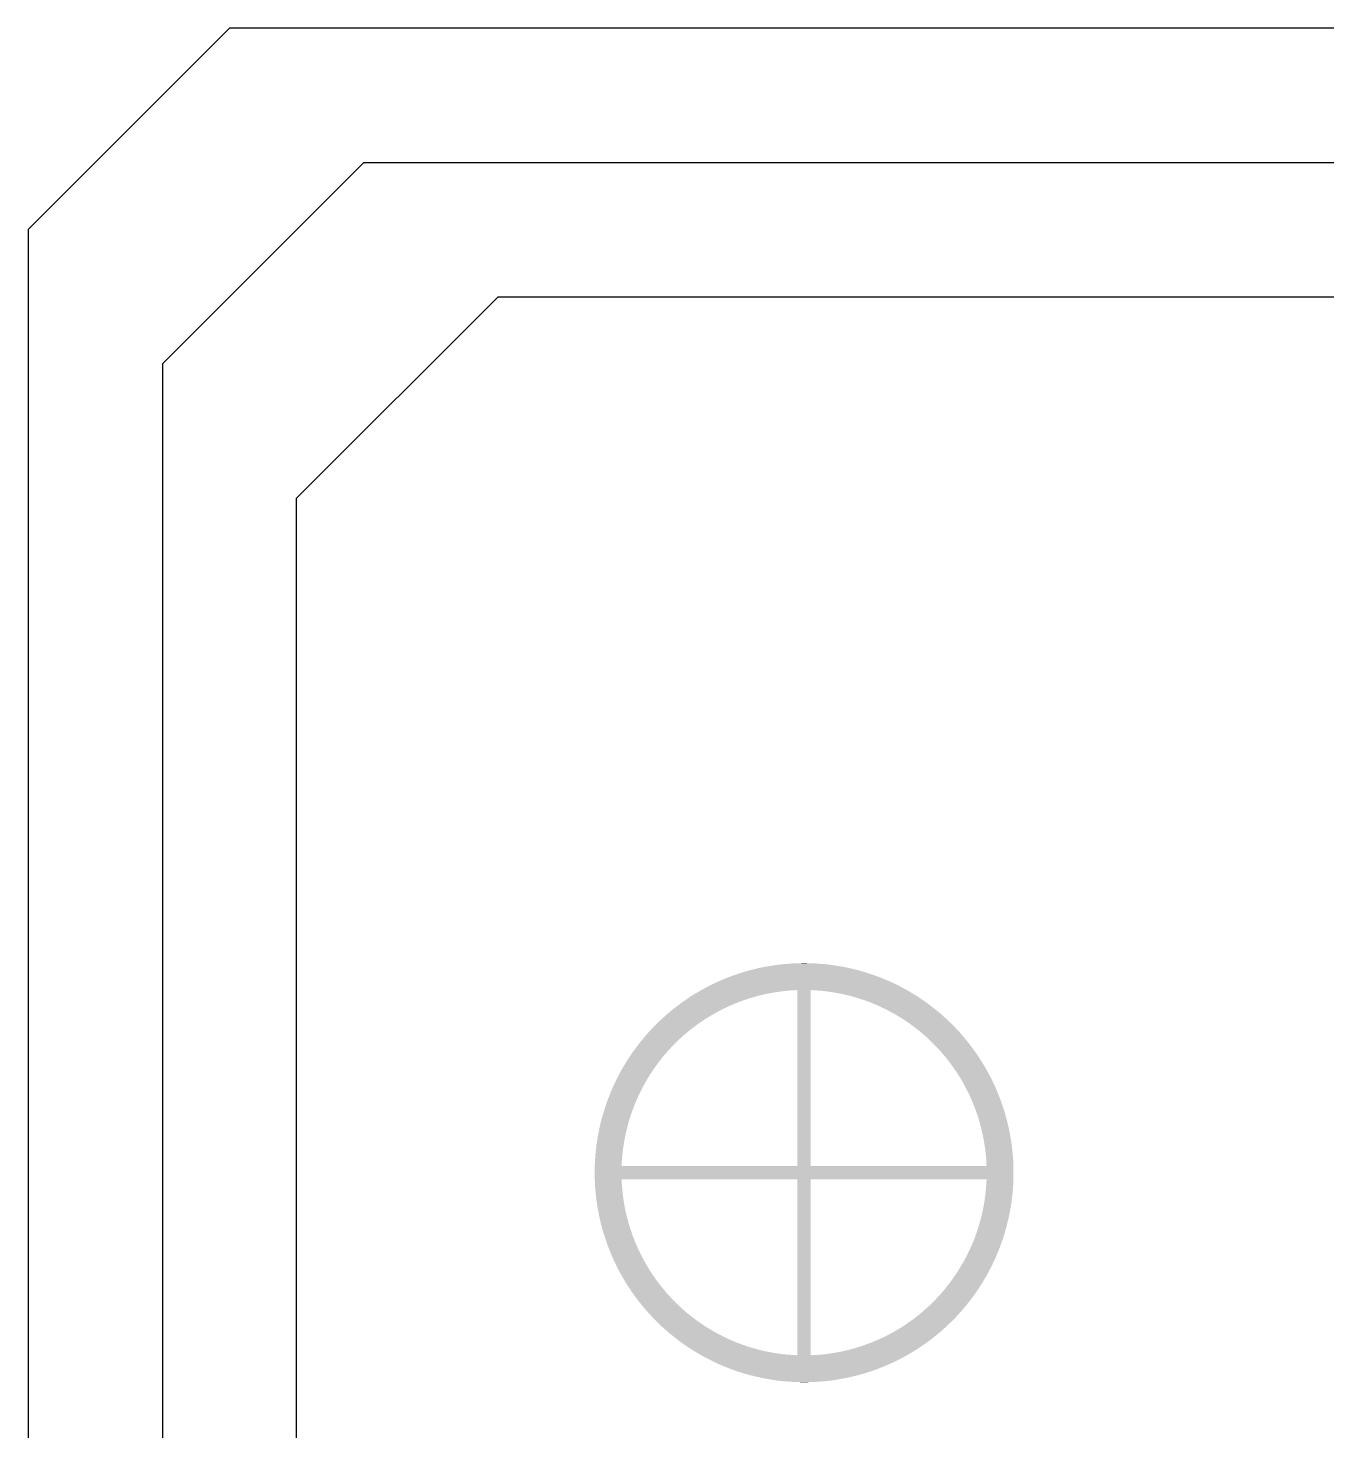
# Model space of a CAD drawing. Extents: x 295 to 953, y 10 to 290.
# Drawn here: x 508.98 to 521.27, y 203.12 to 216.38 of the extents above; entities that cross this region are included whole.
import ezdxf

# ---------------------------------------------------------------- set-up
doc = ezdxf.new("R2010")
doc.units = 0
doc.header["$LTSCALE"] = 5
doc.header["$MEASUREMENT"] = 0
doc.layers.get('0').update_dxf_attribs({"linetype": 'CONTINUOUS', "lineweight": 25})
doc.layers.add('DV-ABPB-A4_IN2', color=3, linetype='CONTINUOUS')

msp = doc.modelspace()

# ---------------------------------------------------------------- linework, layer by layer
at = {"color": 7}
for points in [[(515.58, 207.401), (515.634, 207.421), (517.06, 207.401), (517.007, 207.421)], [(515.634, 207.421), (515.64, 207.423), (517.007, 207.421), (517.001, 207.423)], [(515.64, 207.423), (515.694, 207.442), (517.001, 207.423), (516.947, 207.442)], [(515.694, 207.442), (515.699, 207.444), (516.947, 207.442), (516.941, 207.444)], [(515.699, 207.444), (515.755, 207.462), (516.941, 207.444), (516.886, 207.462)], [(515.755, 207.462), (515.76, 207.463), (516.886, 207.462), (516.88, 207.463)], [(515.76, 207.463), (515.816, 207.479), (516.88, 207.463), (516.825, 207.479)], [(515.816, 207.479), (515.821, 207.48), (516.825, 207.479), (516.819, 207.48)], [(515.821, 207.48), (515.877, 207.494), (516.819, 207.48), (516.764, 207.494)], [(515.877, 207.494), (515.883, 207.495), (516.764, 207.494), (516.757, 207.495)], [(515.883, 207.495), (515.939, 207.507), (516.757, 207.495), (516.702, 207.507)], [(515.939, 207.507), (515.945, 207.508), (516.702, 207.507), (516.695, 207.508)], [(515.945, 207.508), (516.002, 207.518), (516.695, 207.508), (516.639, 207.518)], [(516.002, 207.518), (516.007, 207.519), (516.639, 207.518), (516.633, 207.519)], [(516.007, 207.519), (516.065, 207.527), (516.633, 207.519), (516.576, 207.527)], [(516.065, 207.527), (516.07, 207.528), (516.576, 207.527), (516.57, 207.528)], [(516.07, 207.528), (516.128, 207.535), (516.57, 207.528), (516.513, 207.535)], [(516.128, 207.535), (516.133, 207.535), (516.513, 207.535), (516.506, 207.535)], [(516.133, 207.535), (516.192, 207.54), (516.506, 207.535), (516.45, 207.54)], [(516.192, 207.54), (516.196, 207.54), (516.45, 207.54), (516.442, 207.54)], [(516.196, 207.54), (516.256, 207.543), (516.442, 207.54), (516.387, 207.543)], [(516.256, 207.543), (516.26, 207.543), (516.387, 207.543), (516.376, 207.543)], [(516.26, 207.543), (516.323, 207.544), (516.376, 207.543), (516.323, 207.544)], [(515.321, 207.273), (515.333, 207.281), (516.08, 207.273), (516.139, 207.281)], [(515.333, 207.281), (515.342, 207.286), (516.139, 207.281), (516.198, 207.286)], [(515.342, 207.286), (515.348, 207.289), (516.198, 207.286), (516.257, 207.289)], [(515.348, 207.289), (515.352, 207.291), (517.293, 207.289), (517.289, 207.291)], [(515.352, 207.291), (515.402, 207.318), (517.289, 207.291), (517.239, 207.318)], [(515.402, 207.318), (515.407, 207.321), (517.239, 207.318), (517.233, 207.321)], [(515.407, 207.321), (515.459, 207.347), (517.233, 207.321), (517.182, 207.347)], [(515.459, 207.347), (515.464, 207.35), (517.182, 207.347), (517.176, 207.35)], [(515.464, 207.35), (515.517, 207.374), (517.176, 207.35), (517.124, 207.374)], [(515.517, 207.374), (515.522, 207.376), (517.124, 207.374), (517.119, 207.376)], [(515.522, 207.376), (515.575, 207.398), (517.119, 207.376), (517.066, 207.398)], [(515.575, 207.398), (515.58, 207.401), (517.066, 207.398), (517.06, 207.401)], [(516.257, 205.626), (516.257, 207.289), (516.384, 205.626), (516.384, 207.289)], [(516.4, 207.288), (516.384, 207.289), (517.294, 207.288), (517.293, 207.289)], [(516.422, 207.287), (516.4, 207.288), (517.296, 207.287), (517.294, 207.288)], [(516.481, 207.283), (516.422, 207.287), (517.304, 207.283), (517.296, 207.287)], [(516.54, 207.276), (516.481, 207.283), (517.315, 207.276), (517.304, 207.283)], [(515.127, 207.144), (515.139, 207.153), (515.625, 207.144), (515.647, 207.153)], [(515.139, 207.153), (515.158, 207.167), (515.647, 207.153), (515.68, 207.167)], [(515.158, 207.167), (515.187, 207.188), (515.68, 207.167), (515.735, 207.188)], [(515.187, 207.188), (515.19, 207.19), (515.735, 207.188), (515.742, 207.19)], [(515.19, 207.19), (515.215, 207.207), (515.742, 207.19), (515.791, 207.207)], [(515.215, 207.207), (515.241, 207.224), (515.791, 207.207), (515.848, 207.224)], [(515.241, 207.224), (515.243, 207.226), (515.848, 207.224), (515.853, 207.226)], [(515.243, 207.226), (515.265, 207.24), (515.853, 207.226), (515.905, 207.24)], [(515.265, 207.24), (515.286, 207.253), (515.905, 207.24), (515.963, 207.253)], [(515.286, 207.253), (515.297, 207.259), (515.963, 207.253), (515.996, 207.259)], [(515.297, 207.259), (515.305, 207.264), (515.996, 207.259), (516.021, 207.264)], [(515.305, 207.264), (515.321, 207.273), (516.021, 207.264), (516.08, 207.273)], [(516.599, 207.267), (516.54, 207.276), (517.33, 207.267), (517.315, 207.276)], [(516.657, 207.257), (516.599, 207.267), (517.348, 207.257), (517.33, 207.267)], [(516.661, 207.256), (516.657, 207.257), (517.349, 207.256), (517.348, 207.257)], [(516.715, 207.244), (516.661, 207.256), (517.368, 207.244), (517.349, 207.256)], [(516.773, 207.23), (516.715, 207.244), (517.391, 207.23), (517.368, 207.244)], [(516.799, 207.222), (516.773, 207.23), (517.403, 207.222), (517.391, 207.23)], [(516.829, 207.213), (516.799, 207.222), (517.416, 207.213), (517.403, 207.222)], [(516.886, 207.195), (516.829, 207.213), (517.443, 207.195), (517.416, 207.213)], [(516.908, 207.187), (516.886, 207.195), (517.455, 207.187), (517.443, 207.195)], [(516.941, 207.175), (516.908, 207.187), (517.472, 207.175), (517.455, 207.187)], [(516.996, 207.152), (516.941, 207.175), (517.503, 207.152), (517.472, 207.175)], [(517.002, 207.15), (516.996, 207.152), (517.507, 207.15), (517.503, 207.152)], [(517.05, 207.128), (517.002, 207.15), (517.534, 207.128), (517.507, 207.15)], [(514.959, 207.002), (514.992, 207.033), (515.366, 207.002), (515.413, 207.033)], [(514.992, 207.033), (514.994, 207.034), (515.413, 207.033), (515.416, 207.034)], [(514.994, 207.034), (515.028, 207.064), (515.416, 207.034), (515.467, 207.064)], [(515.028, 207.064), (515.039, 207.074), (515.467, 207.064), (515.485, 207.074)], [(515.039, 207.074), (515.062, 207.093), (515.485, 207.074), (515.519, 207.093)], [(515.062, 207.093), (515.088, 207.115), (515.519, 207.093), (515.562, 207.115)], [(515.088, 207.115), (515.095, 207.119), (515.562, 207.115), (515.572, 207.119)], [(515.095, 207.119), (515.127, 207.144), (515.572, 207.119), (515.625, 207.144)], [(517.086, 207.111), (517.05, 207.128), (517.557, 207.111), (517.534, 207.128)], [(517.104, 207.102), (517.086, 207.111), (517.567, 207.102), (517.557, 207.111)], [(517.156, 207.074), (517.104, 207.102), (517.601, 207.074), (517.567, 207.102)], [(517.163, 207.07), (517.156, 207.074), (517.606, 207.07), (517.601, 207.074)], [(517.207, 207.045), (517.163, 207.07), (517.635, 207.045), (517.606, 207.07)], [(517.234, 207.028), (517.207, 207.045), (517.653, 207.028), (517.635, 207.045)], [(517.258, 207.014), (517.234, 207.028), (517.669, 207.014), (517.653, 207.028)], [(514.821, 206.858), (514.855, 206.897), (515.178, 206.858), (515.223, 206.897)], [(514.855, 206.897), (514.857, 206.898), (515.223, 206.897), (515.225, 206.898)], [(514.857, 206.898), (514.89, 206.934), (515.225, 206.898), (515.269, 206.934)], [(514.89, 206.934), (514.9, 206.944), (515.269, 206.934), (515.284, 206.944)], [(514.9, 206.944), (514.925, 206.969), (515.284, 206.944), (515.317, 206.969)], [(514.925, 206.969), (514.945, 206.989), (515.317, 206.969), (515.347, 206.989)], [(514.945, 206.989), (514.959, 207.002), (515.347, 206.989), (515.366, 207.002)], [(517.3, 206.985), (517.258, 207.014), (517.7, 206.985), (517.669, 207.014)], [(517.307, 206.981), (517.3, 206.985), (517.704, 206.981), (517.7, 206.985)], [(517.355, 206.946), (517.307, 206.981), (517.739, 206.946), (517.704, 206.981)], [(517.362, 206.94), (517.355, 206.946), (517.745, 206.94), (517.739, 206.946)], [(517.402, 206.91), (517.362, 206.94), (517.773, 206.91), (517.745, 206.94)], [(517.421, 206.894), (517.402, 206.91), (517.788, 206.894), (517.773, 206.91)], [(517.447, 206.872), (517.421, 206.894), (517.807, 206.872), (517.788, 206.894)], [(514.723, 206.734), (514.735, 206.752), (515.051, 206.734), (515.068, 206.752)], [(514.735, 206.752), (514.755, 206.777), (515.068, 206.752), (515.092, 206.777)], [(514.755, 206.777), (514.774, 206.802), (515.092, 206.777), (515.117, 206.802)], [(514.774, 206.802), (514.788, 206.818), (515.117, 206.802), (515.134, 206.818)], [(514.788, 206.818), (514.815, 206.851), (515.134, 206.818), (515.17, 206.851)], [(514.815, 206.851), (514.821, 206.858), (515.17, 206.851), (515.178, 206.858)], [(517.476, 206.846), (517.447, 206.872), (517.83, 206.846), (517.807, 206.872)], [(517.491, 206.832), (517.476, 206.846), (517.841, 206.832), (517.83, 206.846)], [(517.528, 206.797), (517.491, 206.832), (517.87, 206.797), (517.841, 206.832)], [(517.534, 206.791), (517.528, 206.797), (517.874, 206.791), (517.87, 206.797)], [(517.576, 206.749), (517.534, 206.791), (517.907, 206.749), (517.874, 206.791)], [(514.631, 206.597), (514.66, 206.644), (514.937, 206.597), (514.974, 206.644)], [(514.66, 206.644), (514.663, 206.648), (514.974, 206.644), (514.976, 206.648)], [(514.663, 206.648), (514.691, 206.69), (514.976, 206.648), (515.011, 206.69)], [(514.691, 206.69), (514.698, 206.7), (515.011, 206.69), (515.021, 206.7)], [(514.698, 206.7), (514.723, 206.734), (515.021, 206.7), (515.051, 206.734)], [(517.578, 206.747), (517.576, 206.749), (517.909, 206.747), (517.907, 206.749)], [(517.616, 206.705), (517.578, 206.747), (517.939, 206.705), (517.909, 206.747)], [(517.624, 206.695), (517.616, 206.705), (517.946, 206.695), (517.939, 206.705)], [(517.654, 206.66), (517.624, 206.695), (517.97, 206.66), (517.946, 206.695)], [(517.668, 206.643), (517.654, 206.66), (517.981, 206.643), (517.97, 206.66)], [(517.691, 206.614), (517.668, 206.643), (517.999, 206.614), (517.981, 206.643)], [(514.566, 206.484), (514.575, 206.5), (514.859, 206.484), (514.87, 206.5)], [(514.575, 206.5), (514.597, 206.54), (514.87, 206.5), (514.896, 206.54)], [(514.597, 206.54), (514.602, 206.549), (514.896, 206.54), (514.903, 206.549)], [(514.602, 206.549), (514.629, 206.594), (514.903, 206.549), (514.935, 206.594)], [(514.629, 206.594), (514.631, 206.597), (514.935, 206.594), (514.937, 206.597)], [(517.709, 206.589), (517.691, 206.614), (518.015, 206.589), (517.999, 206.614)], [(517.726, 206.566), (517.709, 206.589), (518.028, 206.566), (518.015, 206.589)], [(517.748, 206.534), (517.726, 206.566), (518.047, 206.534), (518.028, 206.566)], [(517.76, 206.517), (517.748, 206.534), (518.056, 206.517), (518.047, 206.534)], [(517.785, 206.478), (517.76, 206.517), (518.077, 206.478), (518.056, 206.517)], [(514.501, 206.346), (514.511, 206.37), (514.781, 206.346), (514.793, 206.37)], [(514.511, 206.37), (514.524, 206.399), (514.793, 206.37), (514.809, 206.399)], [(514.524, 206.399), (514.538, 206.427), (514.809, 206.399), (514.825, 206.427)], [(514.538, 206.427), (514.549, 206.45), (514.825, 206.427), (514.838, 206.45)], [(514.549, 206.45), (514.566, 206.484), (514.838, 206.45), (514.859, 206.484)], [(517.792, 206.468), (517.785, 206.478), (518.083, 206.468), (518.077, 206.478)], [(517.819, 206.422), (517.792, 206.468), (518.106, 206.422), (518.083, 206.468)], [(517.822, 206.417), (517.819, 206.422), (518.108, 206.417), (518.106, 206.422)], [(517.85, 206.365), (517.822, 206.417), (518.132, 206.365), (518.108, 206.417)], [(517.85, 206.364), (517.85, 206.365), (518.132, 206.364), (518.132, 206.365)], [(517.877, 206.312), (517.85, 206.364), (518.154, 206.312), (518.132, 206.364)], [(514.442, 206.192), (514.458, 206.239), (514.712, 206.192), (514.731, 206.239)], [(514.458, 206.239), (514.463, 206.252), (514.731, 206.239), (514.737, 206.252)], [(514.463, 206.252), (514.479, 206.293), (514.737, 206.252), (514.755, 206.293)], [(514.479, 206.293), (514.486, 206.311), (514.755, 206.293), (514.764, 206.311)], [(514.486, 206.311), (514.501, 206.346), (514.764, 206.311), (514.781, 206.346)], [(517.88, 206.306), (517.877, 206.312), (518.157, 206.306), (518.154, 206.312)], [(517.902, 206.258), (517.88, 206.306), (518.175, 206.258), (518.157, 206.306)], [(517.906, 206.247), (517.902, 206.258), (518.18, 206.247), (518.175, 206.258)], [(517.924, 206.203), (517.906, 206.247), (518.195, 206.203), (518.18, 206.247)], [(514.406, 206.072), (514.422, 206.128), (514.67, 206.072), (514.688, 206.128)], [(514.422, 206.128), (514.423, 206.132), (514.688, 206.128), (514.69, 206.132)], [(514.423, 206.132), (514.439, 206.184), (514.69, 206.132), (514.709, 206.184)], [(514.439, 206.184), (514.442, 206.192), (514.709, 206.184), (514.712, 206.192)], [(517.931, 206.187), (517.924, 206.203), (518.201, 206.187), (518.195, 206.203)], [(517.945, 206.148), (517.931, 206.187), (518.213, 206.148), (518.201, 206.187)], [(517.953, 206.126), (517.945, 206.148), (518.22, 206.126), (518.213, 206.148)], [(517.965, 206.092), (517.953, 206.126), (518.229, 206.092), (518.22, 206.126)], [(517.973, 206.065), (517.965, 206.092), (518.237, 206.065), (518.229, 206.092)], [(514.377, 205.947), (514.379, 205.958), (514.637, 205.947), (514.639, 205.958)], [(514.379, 205.958), (514.39, 206.009), (514.639, 205.958), (514.652, 206.009)], [(514.39, 206.009), (514.391, 206.015), (514.652, 206.009), (514.653, 206.015)], [(514.391, 206.015), (514.405, 206.071), (514.653, 206.015), (514.669, 206.071)], [(514.405, 206.071), (514.406, 206.072), (514.669, 206.071), (514.67, 206.072)], [(517.982, 206.035), (517.973, 206.065), (518.244, 206.035), (518.237, 206.065)], [(517.99, 206.003), (517.982, 206.035), (518.252, 206.003), (518.244, 206.035)], [(517.997, 205.978), (517.99, 206.003), (518.257, 205.978), (518.252, 206.003)], [(518.005, 205.941), (517.997, 205.978), (518.265, 205.941), (518.257, 205.978)], [(514.352, 205.783), (514.356, 205.822), (514.607, 205.783), (514.613, 205.822)], [(514.356, 205.822), (514.359, 205.842), (514.613, 205.822), (514.616, 205.842)], [(514.359, 205.842), (514.365, 205.885), (514.616, 205.842), (514.624, 205.885)], [(514.365, 205.885), (514.368, 205.9), (514.624, 205.885), (514.626, 205.9)], [(514.368, 205.9), (514.377, 205.947), (514.626, 205.9), (514.637, 205.947)], [(518.01, 205.92), (518.005, 205.941), (518.269, 205.92), (518.265, 205.941)], [(518.018, 205.879), (518.01, 205.92), (518.276, 205.879), (518.269, 205.92)], [(518.021, 205.862), (518.018, 205.879), (518.279, 205.862), (518.276, 205.879)], [(518.029, 205.816), (518.021, 205.862), (518.285, 205.816), (518.279, 205.862)], [(514.342, 205.665), (514.344, 205.696), (514.596, 205.665), (514.598, 205.696)], [(514.344, 205.696), (514.346, 205.724), (514.598, 205.696), (514.601, 205.724)], [(514.346, 205.724), (514.349, 205.759), (514.601, 205.724), (514.605, 205.759)], [(514.349, 205.759), (514.352, 205.783), (514.605, 205.759), (514.607, 205.783)], [(518.031, 205.803), (518.029, 205.816), (518.287, 205.803), (518.285, 205.816)], [(518.037, 205.753), (518.031, 205.803), (518.292, 205.753), (518.287, 205.803)], [(518.038, 205.745), (518.037, 205.753), (518.293, 205.745), (518.292, 205.753)], [(518.043, 205.69), (518.038, 205.745), (518.297, 205.69), (518.293, 205.745)], [(518.043, 205.686), (518.043, 205.69), (518.298, 205.686), (518.297, 205.69)], [(514.339, 205.563), (514.34, 205.626), (518.301, 205.563), (518.3, 205.626)], [(514.34, 205.499), (514.339, 205.563), (518.3, 205.499), (518.301, 205.563)], [(514.34, 205.632), (514.342, 205.665), (514.595, 205.632), (514.596, 205.665)], [(514.34, 205.626), (514.34, 205.632), (514.594, 205.626), (514.595, 205.632)], [(518.046, 205.626), (518.043, 205.686), (518.3, 205.626), (518.298, 205.686)], [(514.343, 205.44), (514.34, 205.499), (514.597, 205.44), (514.594, 205.499)], [(514.343, 205.436), (514.343, 205.44), (514.598, 205.436), (514.597, 205.44)], [(514.348, 205.381), (514.343, 205.436), (514.603, 205.381), (514.598, 205.436)], [(516.257, 203.837), (516.257, 205.499), (516.384, 203.837), (516.384, 205.499)], [(518.04, 205.402), (518.042, 205.43), (518.295, 205.402), (518.297, 205.43)], [(518.042, 205.43), (518.044, 205.461), (518.297, 205.43), (518.299, 205.461)], [(518.044, 205.461), (518.046, 205.493), (518.299, 205.461), (518.3, 205.493)], [(518.046, 205.493), (518.046, 205.499), (518.3, 205.493), (518.3, 205.499)], [(514.348, 205.373), (514.348, 205.381), (514.604, 205.373), (514.603, 205.381)], [(514.354, 205.322), (514.348, 205.373), (514.61, 205.322), (514.604, 205.373)], [(514.355, 205.31), (514.354, 205.322), (514.612, 205.31), (514.61, 205.322)], [(514.362, 205.264), (514.355, 205.31), (514.619, 205.264), (514.612, 205.31)], [(518.025, 205.284), (518.028, 205.304), (518.282, 205.284), (518.284, 205.304)], [(518.028, 205.304), (518.033, 205.343), (518.284, 205.304), (518.289, 205.343)], [(518.033, 205.343), (518.036, 205.367), (518.289, 205.343), (518.292, 205.367)], [(518.036, 205.367), (518.04, 205.402), (518.292, 205.367), (518.295, 205.402)], [(514.364, 205.247), (514.362, 205.264), (514.622, 205.247), (514.619, 205.264)], [(514.372, 205.206), (514.364, 205.247), (514.63, 205.206), (514.622, 205.247)], [(514.376, 205.185), (514.372, 205.206), (514.635, 205.185), (514.63, 205.206)], [(514.383, 205.148), (514.376, 205.185), (514.644, 205.148), (514.635, 205.185)], [(517.989, 205.117), (518.002, 205.168), (518.251, 205.117), (518.262, 205.168)], [(518.002, 205.168), (518.004, 205.179), (518.262, 205.168), (518.264, 205.179)], [(518.004, 205.179), (518.014, 205.226), (518.264, 205.179), (518.272, 205.226)], [(518.014, 205.226), (518.017, 205.241), (518.272, 205.226), (518.275, 205.241)], [(518.017, 205.241), (518.025, 205.284), (518.275, 205.241), (518.282, 205.284)], [(514.389, 205.122), (514.383, 205.148), (514.65, 205.122), (514.644, 205.148)], [(514.396, 205.091), (514.389, 205.122), (514.659, 205.091), (514.65, 205.122)], [(514.404, 205.061), (514.396, 205.091), (514.668, 205.061), (514.659, 205.091)], [(514.411, 205.034), (514.404, 205.061), (514.676, 205.034), (514.668, 205.061)], [(514.421, 205), (514.411, 205.034), (514.688, 205), (514.676, 205.034)], [(517.952, 204.997), (517.971, 205.054), (518.219, 204.997), (518.235, 205.054)], [(517.971, 205.055), (517.987, 205.111), (518.235, 205.055), (518.249, 205.111)], [(517.971, 205.054), (517.971, 205.055), (518.235, 205.054), (518.235, 205.055)], [(517.987, 205.111), (517.989, 205.117), (518.249, 205.111), (518.251, 205.117)], [(514.428, 204.978), (514.421, 205), (514.695, 204.978), (514.688, 205)], [(514.44, 204.939), (514.428, 204.978), (514.71, 204.939), (514.695, 204.978)], [(514.446, 204.923), (514.44, 204.939), (514.716, 204.923), (514.71, 204.939)], [(514.461, 204.879), (514.446, 204.923), (514.734, 204.879), (514.716, 204.923)], [(517.91, 204.887), (517.929, 204.933), (518.182, 204.887), (518.199, 204.933)], [(517.929, 204.933), (517.932, 204.942), (518.199, 204.933), (518.202, 204.942)], [(517.932, 204.942), (517.951, 204.994), (518.202, 204.942), (518.218, 204.994)], [(517.951, 204.994), (517.952, 204.997), (518.218, 204.994), (518.219, 204.997)], [(514.465, 204.868), (514.461, 204.879), (514.739, 204.868), (514.734, 204.879)], [(514.484, 204.82), (514.465, 204.868), (514.761, 204.82), (514.739, 204.868)], [(514.486, 204.814), (514.484, 204.82), (514.764, 204.814), (514.761, 204.82)], [(514.508, 204.762), (514.486, 204.814), (514.79, 204.762), (514.764, 204.814)], [(514.509, 204.761), (514.508, 204.762), (514.79, 204.761), (514.79, 204.762)], [(514.533, 204.709), (514.509, 204.761), (514.819, 204.709), (514.79, 204.761)], [(517.847, 204.756), (517.86, 204.78), (518.13, 204.756), (518.14, 204.78)], [(517.86, 204.78), (517.877, 204.815), (518.14, 204.78), (518.155, 204.815)], [(517.877, 204.815), (517.886, 204.833), (518.155, 204.815), (518.162, 204.833)], [(517.886, 204.833), (517.904, 204.874), (518.162, 204.833), (518.178, 204.874)], [(517.904, 204.874), (517.91, 204.887), (518.178, 204.874), (518.182, 204.887)], [(514.535, 204.704), (514.533, 204.709), (514.822, 204.704), (514.819, 204.709)], [(514.558, 204.658), (514.535, 204.704), (514.849, 204.658), (514.822, 204.704)], [(514.563, 204.647), (514.558, 204.658), (514.856, 204.647), (514.849, 204.658)], [(514.584, 204.608), (514.563, 204.647), (514.881, 204.608), (514.856, 204.647)], [(517.771, 204.626), (517.781, 204.642), (518.066, 204.626), (518.074, 204.642)], [(517.781, 204.642), (517.802, 204.676), (518.074, 204.642), (518.092, 204.676)], [(517.802, 204.676), (517.815, 204.699), (518.092, 204.676), (518.103, 204.699)], [(517.815, 204.699), (517.832, 204.727), (518.103, 204.699), (518.116, 204.727)], [(517.832, 204.727), (517.847, 204.756), (518.116, 204.727), (518.13, 204.756)], [(514.594, 204.592), (514.584, 204.608), (514.892, 204.592), (514.881, 204.608)], [(514.612, 204.56), (514.594, 204.592), (514.914, 204.56), (514.892, 204.592)], [(514.626, 204.537), (514.612, 204.56), (514.931, 204.537), (514.914, 204.56)], [(514.641, 204.512), (514.626, 204.537), (514.95, 204.512), (514.931, 204.537)], [(514.659, 204.483), (514.641, 204.512), (514.973, 204.483), (514.95, 204.512)], [(517.667, 204.482), (517.703, 204.528), (517.98, 204.482), (518.01, 204.528)], [(517.703, 204.528), (517.706, 204.532), (518.01, 204.528), (518.012, 204.532)], [(517.706, 204.532), (517.738, 204.576), (518.012, 204.532), (518.038, 204.576)], [(517.738, 204.576), (517.745, 204.586), (518.038, 204.576), (518.044, 204.586)], [(517.745, 204.586), (517.771, 204.626), (518.044, 204.586), (518.066, 204.626)], [(514.671, 204.466), (514.659, 204.483), (514.987, 204.466), (514.973, 204.483)], [(514.695, 204.43), (514.671, 204.466), (515.016, 204.43), (514.987, 204.466)], [(514.702, 204.42), (514.695, 204.43), (515.025, 204.42), (515.016, 204.43)], [(514.732, 204.379), (514.702, 204.42), (515.063, 204.379), (515.025, 204.42)], [(514.734, 204.377), (514.732, 204.379), (515.065, 204.377), (515.063, 204.379)], [(514.766, 204.334), (514.734, 204.377), (515.106, 204.334), (515.065, 204.377)], [(517.549, 204.349), (517.573, 204.374), (517.886, 204.349), (517.905, 204.374)], [(517.573, 204.374), (517.59, 204.392), (517.905, 204.374), (517.918, 204.392)], [(517.59, 204.392), (517.62, 204.425), (517.918, 204.392), (517.942, 204.425)], [(517.62, 204.425), (517.629, 204.436), (517.942, 204.425), (517.95, 204.436)], [(517.629, 204.436), (517.664, 204.478), (517.95, 204.436), (517.978, 204.478)], [(517.664, 204.478), (517.667, 204.482), (517.978, 204.478), (517.98, 204.482)], [(514.771, 204.329), (514.766, 204.334), (515.112, 204.329), (515.106, 204.334)], [(514.8, 204.293), (514.771, 204.329), (515.149, 204.293), (515.112, 204.329)], [(514.811, 204.28), (514.8, 204.293), (515.165, 204.28), (515.149, 204.293)], [(514.833, 204.254), (514.811, 204.28), (515.193, 204.254), (515.165, 204.28)], [(514.853, 204.232), (514.833, 204.254), (515.22, 204.232), (515.193, 204.254)], [(514.868, 204.216), (514.853, 204.232), (515.239, 204.216), (515.22, 204.232)], [(517.418, 204.229), (517.463, 204.268), (517.785, 204.229), (517.819, 204.268)], [(517.463, 204.268), (517.471, 204.275), (517.819, 204.268), (517.826, 204.275)], [(517.471, 204.275), (517.507, 204.307), (517.826, 204.275), (517.853, 204.307)], [(517.507, 204.307), (517.523, 204.324), (517.853, 204.307), (517.866, 204.324)], [(517.523, 204.324), (517.549, 204.349), (517.866, 204.324), (517.886, 204.349)], [(514.896, 204.186), (514.868, 204.216), (515.278, 204.186), (515.239, 204.216)], [(514.902, 204.18), (514.896, 204.186), (515.286, 204.18), (515.278, 204.186)], [(514.937, 204.145), (514.902, 204.18), (515.334, 204.145), (515.286, 204.18)], [(514.941, 204.141), (514.937, 204.145), (515.34, 204.141), (515.334, 204.145)], [(514.971, 204.112), (514.941, 204.141), (515.383, 204.112), (515.34, 204.141)], [(514.987, 204.097), (514.971, 204.112), (515.407, 204.097), (515.383, 204.112)], [(517.228, 204.093), (517.275, 204.123), (517.649, 204.093), (517.681, 204.123)], [(517.275, 204.123), (517.294, 204.137), (517.681, 204.123), (517.695, 204.137)], [(517.294, 204.137), (517.324, 204.157), (517.695, 204.137), (517.716, 204.157)], [(517.324, 204.157), (517.357, 204.181), (517.716, 204.157), (517.74, 204.181)], [(517.357, 204.181), (517.371, 204.192), (517.74, 204.181), (517.751, 204.192)], [(517.371, 204.192), (517.416, 204.228), (517.751, 204.192), (517.784, 204.228)], [(517.416, 204.228), (517.418, 204.229), (517.784, 204.228), (517.785, 204.229)], [(515.006, 204.081), (514.987, 204.097), (515.433, 204.081), (515.407, 204.097)], [(515.035, 204.055), (515.006, 204.081), (515.478, 204.055), (515.433, 204.081)], [(515.04, 204.051), (515.035, 204.055), (515.485, 204.051), (515.478, 204.055)], [(515.073, 204.024), (515.04, 204.051), (515.537, 204.024), (515.485, 204.051)], [(515.084, 204.015), (515.073, 204.024), (515.554, 204.015), (515.537, 204.024)], [(515.106, 203.998), (515.084, 204.015), (515.59, 203.998), (515.554, 204.015)], [(515.134, 203.976), (515.106, 203.998), (515.638, 203.976), (515.59, 203.998)], [(515.138, 203.973), (515.134, 203.976), (515.644, 203.973), (515.638, 203.976)], [(515.168, 203.951), (515.138, 203.973), (515.699, 203.951), (515.644, 203.973)], [(516.961, 203.959), (516.994, 203.973), (517.483, 203.959), (517.502, 203.973)], [(516.994, 203.973), (517.015, 203.982), (517.502, 203.973), (517.514, 203.982)], [(517.015, 203.982), (517.069, 204.006), (517.514, 203.982), (517.546, 204.006)], [(517.069, 204.006), (517.079, 204.011), (517.546, 204.006), (517.552, 204.011)], [(517.079, 204.011), (517.122, 204.033), (517.552, 204.011), (517.579, 204.033)], [(517.122, 204.033), (517.156, 204.051), (517.579, 204.033), (517.601, 204.051)], [(517.156, 204.051), (517.174, 204.061), (517.601, 204.051), (517.613, 204.061)], [(517.174, 204.061), (517.225, 204.092), (517.613, 204.061), (517.647, 204.092)], [(517.225, 204.092), (517.228, 204.093), (517.647, 204.092), (517.649, 204.093)], [(515.185, 203.939), (515.168, 203.951), (515.733, 203.939), (515.699, 203.951)], [(515.197, 203.931), (515.185, 203.939), (515.755, 203.931), (515.733, 203.939)], [(515.225, 203.912), (515.197, 203.931), (515.811, 203.912), (515.755, 203.931)], [(515.238, 203.904), (515.225, 203.912), (515.842, 203.904), (515.811, 203.912)], [(515.25, 203.896), (515.238, 203.904), (515.868, 203.896), (515.842, 203.904)], [(515.273, 203.881), (515.25, 203.896), (515.925, 203.881), (515.868, 203.896)], [(515.292, 203.87), (515.273, 203.881), (515.98, 203.87), (515.925, 203.881)], [(515.293, 203.869), (515.292, 203.87), (515.983, 203.869), (515.98, 203.87)], [(515.311, 203.858), (515.293, 203.869), (516.042, 203.858), (515.983, 203.869)], [(515.326, 203.85), (515.311, 203.858), (516.1, 203.85), (516.042, 203.858)], [(515.337, 203.843), (515.326, 203.85), (516.159, 203.843), (516.1, 203.85)], [(515.344, 203.839), (515.337, 203.843), (516.218, 203.839), (516.159, 203.843)], [(515.346, 203.838), (515.344, 203.839), (516.241, 203.838), (516.218, 203.839)], [(515.348, 203.837), (515.346, 203.838), (516.257, 203.837), (516.241, 203.838)], [(515.352, 203.835), (515.348, 203.837), (517.289, 203.835), (517.293, 203.837)], [(515.402, 203.807), (515.352, 203.835), (517.238, 203.807), (517.289, 203.835)], [(516.384, 203.837), (516.443, 203.84), (517.293, 203.837), (517.298, 203.84)], [(516.443, 203.84), (516.502, 203.845), (517.298, 203.84), (517.307, 203.845)], [(516.502, 203.845), (516.561, 203.853), (517.307, 203.845), (517.32, 203.853)], [(516.561, 203.853), (516.619, 203.862), (517.32, 203.853), (517.336, 203.862)], [(516.619, 203.862), (516.644, 203.867), (517.336, 203.862), (517.344, 203.867)], [(516.644, 203.867), (516.677, 203.873), (517.344, 203.867), (517.354, 203.873)], [(516.677, 203.873), (516.735, 203.886), (517.354, 203.873), (517.375, 203.886)], [(516.735, 203.886), (516.788, 203.9), (517.375, 203.886), (517.398, 203.9)], [(516.788, 203.9), (516.792, 203.901), (517.398, 203.9), (517.4, 203.901)], [(516.792, 203.901), (516.849, 203.919), (517.4, 203.901), (517.425, 203.919)], [(516.849, 203.919), (516.899, 203.936), (517.425, 203.919), (517.45, 203.936)], [(516.899, 203.936), (516.905, 203.938), (517.45, 203.936), (517.453, 203.938)], [(516.905, 203.938), (516.961, 203.959), (517.453, 203.938), (517.483, 203.959)], [(515.408, 203.805), (515.402, 203.807), (517.233, 203.805), (517.238, 203.807)], [(515.459, 203.779), (515.408, 203.805), (517.182, 203.779), (517.233, 203.805)], [(515.464, 203.776), (515.459, 203.779), (517.176, 203.776), (517.182, 203.779)], [(515.516, 203.752), (515.464, 203.776), (517.124, 203.752), (517.176, 203.776)], [(515.522, 203.75), (515.516, 203.752), (517.119, 203.75), (517.124, 203.752)], [(515.575, 203.727), (515.522, 203.75), (517.066, 203.727), (517.119, 203.75)], [(515.581, 203.725), (515.575, 203.727), (517.06, 203.725), (517.066, 203.727)], [(515.634, 203.704), (515.581, 203.725), (517.006, 203.704), (517.06, 203.725)], [(515.64, 203.702), (515.634, 203.704), (517.001, 203.702), (517.006, 203.704)], [(515.694, 203.683), (515.64, 203.702), (516.947, 203.683), (517.001, 203.702)], [(515.7, 203.681), (515.694, 203.683), (516.941, 203.681), (516.947, 203.683)], [(515.754, 203.664), (515.7, 203.681), (516.886, 203.664), (516.941, 203.681)], [(515.76, 203.663), (515.754, 203.664), (516.881, 203.663), (516.886, 203.664)], [(515.815, 203.647), (515.76, 203.663), (516.825, 203.647), (516.881, 203.663)], [(515.822, 203.646), (515.815, 203.647), (516.819, 203.646), (516.825, 203.647)], [(515.877, 203.632), (515.822, 203.646), (516.763, 203.632), (516.819, 203.646)], [(515.883, 203.631), (515.877, 203.632), (516.758, 203.631), (516.763, 203.632)], [(515.939, 203.619), (515.883, 203.631), (516.701, 203.619), (516.758, 203.631)], [(515.945, 203.618), (515.939, 203.619), (516.696, 203.618), (516.701, 203.619)], [(516.001, 203.608), (515.945, 203.618), (516.639, 203.608), (516.696, 203.618)], [(516.008, 203.607), (516.001, 203.608), (516.633, 203.607), (516.639, 203.608)], [(516.064, 203.598), (516.008, 203.607), (516.576, 203.598), (516.633, 203.607)], [(516.071, 203.598), (516.064, 203.598), (516.57, 203.598), (516.576, 203.598)], [(516.127, 203.591), (516.071, 203.598), (516.513, 203.591), (516.57, 203.598)], [(516.134, 203.591), (516.127, 203.591), (516.507, 203.591), (516.513, 203.591)], [(516.19, 203.586), (516.134, 203.591), (516.449, 203.586), (516.507, 203.591)], [(516.198, 203.586), (516.19, 203.586), (516.444, 203.586), (516.449, 203.586)], [(516.254, 203.583), (516.198, 203.586), (516.385, 203.583), (516.444, 203.586)], [(516.265, 203.583), (516.254, 203.583), (516.381, 203.583), (516.385, 203.583)], [(516.317, 203.582), (516.265, 203.583), (516.317, 203.582), (516.381, 203.583)]]:
    msp.add_solid(points, dxfattribs=at)
at = {"layer": 'DV-ABPB-A4_IN2', "color": 7}
for p, q in [((510.885, 216.383), (508.98, 214.478)), ((650.585, 216.383), (510.885, 216.383)), ((512.155, 215.113), (510.25, 213.208)), ((512.155, 215.113), (649.315, 215.113)), ((508.98, 214.478), (508.98, 202.413)), ((511.52, 211.938), (513.425, 213.843)), ((513.425, 213.843), (648.045, 213.843)), ((510.25, 213.208), (510.25, 189.078)), ((511.52, 184.633), (511.52, 211.938))]:
    msp.add_line(p, q, dxfattribs=at)

doc.saveas('drawing.dxf')
